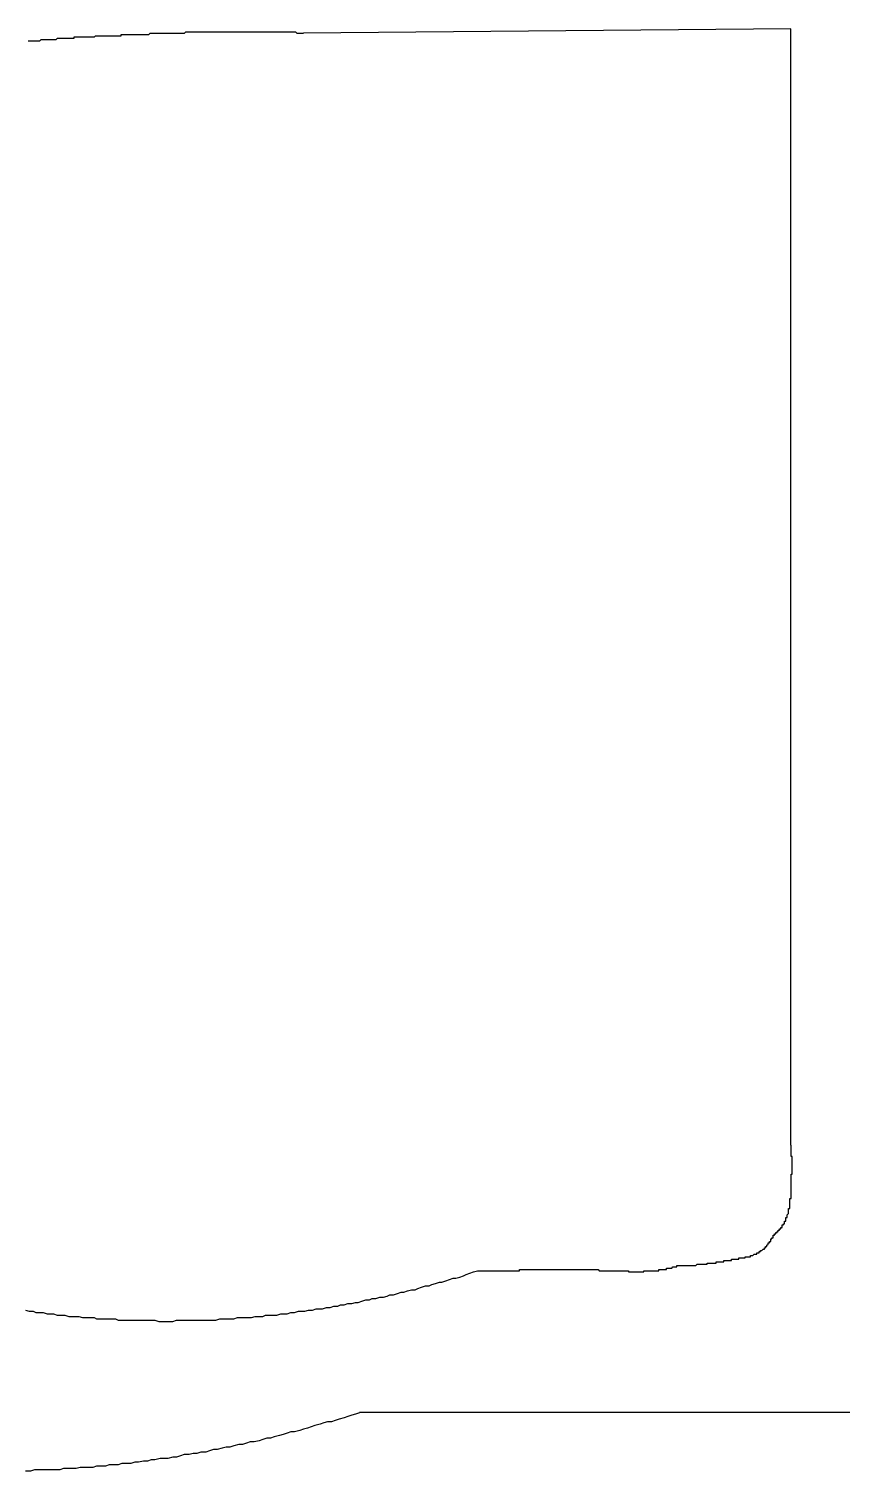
# Model space of a CAD drawing. Extents: x 45 to 224, y 37 to 151.
# Drawn here: x 136.905 to 137.545, y 139.765 to 140.902 of the extents above; entities that cross this region are included whole.
import ezdxf

# ---------------------------------------------------------------- set-up
doc = ezdxf.new("R2010")
doc.units = 0
doc.layers.get('0').update_dxf_attribs({"linetype": 'CONTINUOUS'})

msp = doc.modelspace()

# ---------------------------------------------------------------- linework, layer by layer
at = {"color": 7, "linetype": 'CONTINUOUS'}
for p, q in [((137.5049, 140.9017), (137.121, 140.8983)), ((137.5049, 140.0219), (137.5049, 140.9017)), ((138.0789, 139.8113), (137.1652, 139.8113))]:
    msp.add_line(p, q, dxfattribs=at)
at = {"color": 7}
for points in [[(137.121, 140.898, 0), (137.12, 140.898, 0), (137.119, 140.898, 0), (137.119, 140.898, 0), (137.118, 140.898, 0), (137.117, 140.898, 0), (137.116, 140.898, 0), (137.115, 140.899, 0), (137.114, 140.899, 0), (137.114, 140.899, 0), (137.113, 140.899, 0), (137.112, 140.899, 0), (137.111, 140.899, 0), (137.11, 140.899, 0), (137.11, 140.899, 0), (137.109, 140.899, 0), (137.108, 140.899, 0), (137.107, 140.899, 0), (137.106, 140.899, 0), (137.105, 140.899, 0), (137.105, 140.899, 0), (137.104, 140.899, 0), (137.103, 140.899, 0), (137.102, 140.899, 0), (137.101, 140.899, 0), (137.101, 140.899, 0), (137.1, 140.899, 0), (137.099, 140.899, 0), (137.098, 140.899, 0), (137.097, 140.899, 0), (137.096, 140.899, 0), (137.096, 140.899, 0), (137.095, 140.899, 0), (137.094, 140.899, 0), (137.093, 140.899, 0), (137.092, 140.899, 0), (137.091, 140.899, 0), (137.091, 140.899, 0), (137.09, 140.899, 0), (137.089, 140.899, 0), (137.088, 140.899, 0), (137.087, 140.899, 0), (137.087, 140.899, 0), (137.086, 140.899, 0), (137.085, 140.899, 0), (137.084, 140.899, 0), (137.083, 140.899, 0), (137.082, 140.899, 0), (137.082, 140.899, 0), (137.081, 140.899, 0), (137.08, 140.899, 0), (137.079, 140.899, 0), (137.078, 140.899, 0), (137.078, 140.899, 0), (137.077, 140.899, 0), (137.076, 140.899, 0), (137.075, 140.899, 0), (137.074, 140.899, 0), (137.073, 140.899, 0), (137.073, 140.899, 0), (137.072, 140.899, 0), (137.071, 140.899, 0), (137.07, 140.899, 0), (137.069, 140.899, 0), (137.068, 140.899, 0), (137.068, 140.899, 0), (137.067, 140.899, 0), (137.066, 140.899, 0), (137.065, 140.899, 0), (137.064, 140.899, 0), (137.064, 140.899, 0), (137.063, 140.899, 0), (137.062, 140.899, 0), (137.061, 140.899, 0), (137.06, 140.899, 0), (137.059, 140.899, 0), (137.059, 140.899, 0), (137.058, 140.899, 0), (137.057, 140.899, 0), (137.056, 140.899, 0), (137.055, 140.899, 0), (137.055, 140.899, 0), (137.054, 140.899, 0), (137.053, 140.899, 0), (137.052, 140.899, 0), (137.051, 140.899, 0), (137.05, 140.899, 0), (137.05, 140.899, 0), (137.049, 140.899, 0), (137.048, 140.899, 0), (137.047, 140.899, 0), (137.046, 140.899, 0), (137.045, 140.899, 0), (137.045, 140.899, 0), (137.044, 140.899, 0), (137.043, 140.899, 0), (137.042, 140.899, 0), (137.041, 140.899, 0), (137.041, 140.899, 0), (137.04, 140.899, 0), (137.039, 140.899, 0), (137.038, 140.899, 0), (137.037, 140.899, 0), (137.036, 140.899, 0), (137.036, 140.899, 0), (137.035, 140.899, 0), (137.034, 140.899, 0), (137.033, 140.899, 0), (137.032, 140.899, 0), (137.032, 140.899, 0), (137.031, 140.899, 0), (137.03, 140.899, 0), (137.029, 140.899, 0), (137.028, 140.899, 0), (137.027, 140.898, 0), (137.027, 140.898, 0), (137.026, 140.898, 0), (137.025, 140.898, 0), (137.024, 140.898, 0), (137.023, 140.898, 0), (137.022, 140.898, 0), (137.022, 140.898, 0), (137.021, 140.898, 0), (137.02, 140.898, 0), (137.019, 140.898, 0), (137.018, 140.898, 0), (137.018, 140.898, 0), (137.017, 140.898, 0), (137.016, 140.898, 0), (137.015, 140.898, 0), (137.014, 140.898, 0), (137.013, 140.898, 0), (137.013, 140.898, 0), (137.012, 140.898, 0), (137.011, 140.898, 0), (137.01, 140.898, 0), (137.009, 140.898, 0), (137.009, 140.898, 0), (137.008, 140.898, 0), (137.007, 140.898, 0), (137.006, 140.898, 0), (137.005, 140.898, 0), (137.004, 140.898, 0), (137.004, 140.898, 0), (137.003, 140.898, 0), (137.002, 140.898, 0), (137.001, 140.898, 0), (137, 140.898, 0), (137, 140.898, 0), (136.999, 140.897, 0), (136.998, 140.897, 0), (136.997, 140.897, 0), (136.996, 140.897, 0), (136.995, 140.897, 0), (136.995, 140.897, 0), (136.994, 140.897, 0), (136.993, 140.897, 0), (136.992, 140.897, 0), (136.991, 140.897, 0), (136.99, 140.897, 0), (136.99, 140.897, 0), (136.989, 140.897, 0), (136.988, 140.897, 0), (136.987, 140.897, 0), (136.986, 140.897, 0), (136.986, 140.897, 0), (136.985, 140.897, 0), (136.984, 140.897, 0), (136.983, 140.897, 0), (136.982, 140.897, 0), (136.981, 140.897, 0), (136.981, 140.897, 0), (136.98, 140.897, 0), (136.979, 140.897, 0), (136.978, 140.897, 0), (136.977, 140.897, 0), (136.977, 140.896, 0), (136.976, 140.896, 0), (136.975, 140.896, 0), (136.974, 140.896, 0), (136.973, 140.896, 0), (136.972, 140.896, 0), (136.972, 140.896, 0), (136.971, 140.896, 0), (136.97, 140.896, 0), (136.969, 140.896, 0), (136.968, 140.896, 0), (136.968, 140.896, 0), (136.967, 140.896, 0), (136.966, 140.896, 0), (136.965, 140.896, 0), (136.964, 140.896, 0), (136.963, 140.896, 0), (136.963, 140.896, 0), (136.962, 140.896, 0), (136.961, 140.896, 0), (136.96, 140.896, 0), (136.959, 140.896, 0), (136.959, 140.896, 0), (136.958, 140.896, 0), (136.957, 140.896, 0), (136.956, 140.895, 0), (136.955, 140.895, 0), (136.954, 140.895, 0), (136.954, 140.895, 0), (136.953, 140.895, 0), (136.952, 140.895, 0), (136.951, 140.895, 0), (136.95, 140.895, 0), (136.949, 140.895, 0), (136.949, 140.895, 0), (136.948, 140.895, 0), (136.947, 140.895, 0), (136.946, 140.895, 0), (136.945, 140.895, 0), (136.945, 140.895, 0), (136.944, 140.895, 0), (136.943, 140.895, 0), (136.942, 140.895, 0), (136.941, 140.895, 0), (136.94, 140.895, 0), (136.94, 140.894, 0), (136.939, 140.894, 0), (136.938, 140.894, 0), (136.937, 140.894, 0), (136.936, 140.894, 0), (136.936, 140.894, 0), (136.935, 140.894, 0), (136.934, 140.894, 0), (136.933, 140.894, 0), (136.932, 140.894, 0), (136.931, 140.894, 0), (136.931, 140.894, 0), (136.93, 140.894, 0), (136.929, 140.894, 0), (136.928, 140.894, 0), (136.927, 140.894, 0), (136.927, 140.894, 0), (136.926, 140.893, 0), (136.925, 140.893, 0), (136.924, 140.893, 0), (136.923, 140.893, 0), (136.922, 140.893, 0), (136.922, 140.893, 0), (136.921, 140.893, 0), (136.92, 140.893, 0), (136.919, 140.893, 0), (136.918, 140.893, 0), (136.918, 140.893, 0), (136.917, 140.893, 0), (136.916, 140.893, 0), (136.915, 140.893, 0), (136.914, 140.893, 0), (136.913, 140.892, 0), (136.913, 140.892, 0), (136.912, 140.892, 0), (136.911, 140.892, 0), (136.91, 140.892, 0), (136.909, 140.892, 0), (136.909, 140.892, 0), (136.908, 140.892, 0), (136.907, 140.892, 0), (136.906, 140.892, 0), (136.905, 140.892, 0), (136.904, 140.892, 0)], [(137.491, 139.951, 0), (137.491, 139.951, 0), (137.492, 139.951, 0), (137.492, 139.951, 0), (137.492, 139.951, 0), (137.492, 139.951, 0), (137.492, 139.951, 0), (137.492, 139.951, 0), (137.492, 139.952, 0), (137.492, 139.952, 0), (137.493, 139.952, 0), (137.493, 139.952, 0), (137.493, 139.952, 0), (137.493, 139.952, 0), (137.493, 139.952, 0), (137.493, 139.952, 0), (137.493, 139.953, 0), (137.494, 139.953, 0), (137.494, 139.953, 0), (137.494, 139.953, 0), (137.494, 139.953, 0), (137.494, 139.953, 0), (137.494, 139.953, 0), (137.494, 139.953, 0), (137.494, 139.954, 0), (137.495, 139.954, 0), (137.495, 139.954, 0), (137.495, 139.954, 0), (137.495, 139.954, 0), (137.495, 139.954, 0), (137.495, 139.954, 0), (137.495, 139.955, 0), (137.495, 139.955, 0), (137.495, 139.955, 0), (137.496, 139.955, 0), (137.496, 139.955, 0), (137.496, 139.955, 0), (137.496, 139.955, 0), (137.496, 139.956, 0), (137.496, 139.956, 0), (137.496, 139.956, 0), (137.496, 139.956, 0), (137.497, 139.956, 0), (137.497, 139.956, 0), (137.497, 139.956, 0), (137.497, 139.957, 0), (137.497, 139.957, 0), (137.497, 139.957, 0), (137.497, 139.957, 0), (137.497, 139.957, 0), (137.497, 139.957, 0), (137.498, 139.957, 0), (137.498, 139.958, 0), (137.498, 139.958, 0), (137.498, 139.958, 0), (137.498, 139.958, 0), (137.498, 139.958, 0), (137.498, 139.958, 0), (137.498, 139.958, 0), (137.498, 139.959, 0), (137.498, 139.959, 0), (137.499, 139.959, 0), (137.499, 139.959, 0), (137.499, 139.959, 0), (137.499, 139.959, 0), (137.499, 139.959, 0), (137.499, 139.96, 0), (137.499, 139.96, 0), (137.499, 139.96, 0), (137.499, 139.96, 0), (137.499, 139.96, 0), (137.5, 139.96, 0), (137.5, 139.961, 0), (137.5, 139.961, 0), (137.5, 139.961, 0), (137.5, 139.961, 0), (137.5, 139.961, 0), (137.5, 139.961, 0), (137.5, 139.962, 0), (137.5, 139.962, 0), (137.5, 139.962, 0), (137.5, 139.962, 0), (137.5, 139.962, 0), (137.501, 139.962, 0), (137.501, 139.963, 0), (137.501, 139.963, 0), (137.501, 139.963, 0), (137.501, 139.963, 0), (137.501, 139.963, 0), (137.501, 139.963, 0), (137.501, 139.964, 0), (137.501, 139.964, 0), (137.501, 139.964, 0), (137.501, 139.964, 0), (137.501, 139.964, 0), (137.501, 139.964, 0), (137.501, 139.965, 0), (137.502, 139.965, 0), (137.502, 139.965, 0), (137.502, 139.965, 0), (137.502, 139.965, 0), (137.502, 139.965, 0), (137.502, 139.966, 0), (137.502, 139.966, 0), (137.502, 139.966, 0), (137.502, 139.966, 0), (137.502, 139.966, 0), (137.502, 139.966, 0), (137.502, 139.967, 0), (137.502, 139.967, 0), (137.502, 139.967, 0), (137.502, 139.967, 0), (137.502, 139.967, 0), (137.502, 139.967, 0), (137.503, 139.968, 0), (137.503, 139.968, 0), (137.503, 139.968, 0), (137.503, 139.968, 0), (137.503, 139.968, 0), (137.503, 139.968, 0), (137.503, 139.969, 0), (137.503, 139.969, 0), (137.503, 139.969, 0), (137.503, 139.969, 0), (137.503, 139.969, 0), (137.503, 139.97, 0), (137.503, 139.97, 0), (137.503, 139.97, 0), (137.503, 139.97, 0), (137.503, 139.97, 0), (137.503, 139.97, 0), (137.503, 139.971, 0), (137.503, 139.971, 0), (137.503, 139.971, 0), (137.503, 139.971, 0), (137.503, 139.971, 0), (137.503, 139.971, 0), (137.503, 139.972, 0), (137.504, 139.972, 0), (137.504, 139.972, 0), (137.504, 139.972, 0), (137.504, 139.972, 0), (137.504, 139.973, 0), (137.504, 139.973, 0), (137.504, 139.973, 0), (137.504, 139.973, 0), (137.504, 139.973, 0), (137.504, 139.973, 0), (137.504, 139.974, 0), (137.504, 139.974, 0), (137.504, 139.974, 0), (137.504, 139.974, 0), (137.504, 139.974, 0), (137.504, 139.975, 0), (137.504, 139.975, 0), (137.504, 139.975, 0), (137.504, 139.975, 0), (137.504, 139.975, 0), (137.504, 139.975, 0), (137.504, 139.976, 0), (137.504, 139.976, 0), (137.504, 139.976, 0), (137.504, 139.976, 0), (137.504, 139.976, 0), (137.504, 139.977, 0), (137.504, 139.977, 0), (137.504, 139.977, 0), (137.504, 139.977, 0), (137.504, 139.977, 0), (137.504, 139.977, 0), (137.504, 139.978, 0), (137.504, 139.978, 0), (137.504, 139.978, 0), (137.504, 139.978, 0), (137.504, 139.978, 0), (137.504, 139.978, 0), (137.504, 139.979, 0), (137.504, 139.979, 0), (137.504, 139.979, 0), (137.504, 139.979, 0), (137.504, 139.979, 0), (137.504, 139.98, 0), (137.504, 139.98, 0), (137.504, 139.98, 0), (137.505, 139.98, 0), (137.505, 139.98, 0), (137.505, 139.98, 0), (137.505, 139.981, 0), (137.505, 139.981, 0), (137.505, 139.981, 0), (137.505, 139.981, 0), (137.505, 139.981, 0), (137.505, 139.982, 0), (137.505, 139.982, 0), (137.505, 139.982, 0), (137.505, 139.982, 0), (137.505, 139.982, 0), (137.505, 139.982, 0), (137.505, 139.983, 0), (137.505, 139.983, 0), (137.505, 139.983, 0), (137.505, 139.983, 0), (137.505, 139.983, 0), (137.505, 139.984, 0), (137.505, 139.984, 0), (137.505, 139.984, 0), (137.505, 139.984, 0), (137.505, 139.984, 0), (137.505, 139.984, 0), (137.505, 139.985, 0), (137.505, 139.985, 0), (137.505, 139.985, 0), (137.505, 139.985, 0), (137.505, 139.985, 0), (137.505, 139.986, 0), (137.505, 139.986, 0), (137.505, 139.986, 0), (137.505, 139.986, 0), (137.505, 139.986, 0), (137.505, 139.986, 0), (137.505, 139.987, 0), (137.505, 139.987, 0), (137.505, 139.987, 0), (137.505, 139.987, 0), (137.505, 139.987, 0), (137.505, 139.988, 0), (137.505, 139.988, 0), (137.505, 139.988, 0), (137.505, 139.988, 0), (137.505, 139.988, 0), (137.505, 139.988, 0), (137.505, 139.989, 0), (137.505, 139.989, 0), (137.505, 139.989, 0), (137.505, 139.989, 0), (137.505, 139.989, 0), (137.505, 139.99, 0), (137.505, 139.99, 0), (137.505, 139.99, 0), (137.505, 139.99, 0), (137.505, 139.99, 0), (137.505, 139.99, 0), (137.505, 139.991, 0), (137.505, 139.991, 0), (137.505, 139.991, 0), (137.505, 139.991, 0), (137.505, 139.991, 0), (137.505, 139.992, 0), (137.505, 139.992, 0), (137.505, 139.992, 0), (137.505, 139.992, 0), (137.505, 139.992, 0), (137.505, 139.992, 0), (137.505, 139.993, 0), (137.505, 139.993, 0), (137.505, 139.993, 0), (137.505, 139.993, 0), (137.505, 139.993, 0), (137.505, 139.994, 0), (137.505, 139.994, 0), (137.505, 139.994, 0), (137.505, 139.994, 0), (137.505, 139.994, 0), (137.505, 139.994, 0), (137.505, 139.995, 0), (137.505, 139.995, 0), (137.505, 139.995, 0), (137.505, 139.995, 0), (137.505, 139.995, 0), (137.505, 139.995, 0), (137.505, 139.996, 0), (137.505, 139.996, 0), (137.505, 139.996, 0), (137.505, 139.996, 0), (137.505, 139.996, 0), (137.505, 139.997, 0), (137.505, 139.997, 0), (137.505, 139.997, 0), (137.505, 139.997, 0), (137.505, 139.997, 0), (137.505, 139.997, 0), (137.505, 139.998, 0), (137.505, 139.998, 0), (137.505, 139.998, 0), (137.505, 139.998, 0), (137.505, 139.998, 0), (137.505, 139.999, 0), (137.505, 139.999, 0), (137.505, 139.999, 0), (137.505, 139.999, 0), (137.505, 139.999, 0), (137.506, 139.999, 0), (137.506, 140, 0), (137.506, 140, 0), (137.506, 140, 0), (137.506, 140, 0), (137.506, 140, 0), (137.506, 140.001, 0), (137.506, 140.001, 0), (137.506, 140.001, 0), (137.506, 140.001, 0), (137.506, 140.001, 0), (137.506, 140.001, 0), (137.506, 140.002, 0), (137.506, 140.002, 0), (137.506, 140.002, 0), (137.506, 140.002, 0), (137.506, 140.002, 0), (137.506, 140.003, 0), (137.506, 140.003, 0), (137.506, 140.003, 0), (137.506, 140.003, 0), (137.506, 140.003, 0), (137.506, 140.003, 0), (137.506, 140.004, 0), (137.506, 140.004, 0), (137.506, 140.004, 0), (137.506, 140.004, 0), (137.506, 140.004, 0), (137.506, 140.005, 0), (137.506, 140.005, 0), (137.506, 140.005, 0), (137.506, 140.005, 0), (137.506, 140.005, 0), (137.506, 140.005, 0), (137.506, 140.006, 0), (137.506, 140.006, 0), (137.506, 140.006, 0), (137.506, 140.006, 0), (137.506, 140.006, 0), (137.506, 140.007, 0), (137.506, 140.007, 0), (137.506, 140.007, 0), (137.506, 140.007, 0), (137.506, 140.007, 0), (137.506, 140.007, 0), (137.506, 140.008, 0), (137.506, 140.008, 0), (137.506, 140.008, 0), (137.506, 140.008, 0), (137.506, 140.008, 0), (137.506, 140.009, 0), (137.506, 140.009, 0), (137.506, 140.009, 0), (137.506, 140.009, 0), (137.506, 140.009, 0), (137.506, 140.009, 0), (137.506, 140.01, 0), (137.506, 140.01, 0), (137.506, 140.01, 0), (137.506, 140.01, 0), (137.506, 140.01, 0), (137.506, 140.011, 0), (137.506, 140.011, 0), (137.506, 140.011, 0), (137.506, 140.011, 0), (137.506, 140.011, 0), (137.506, 140.011, 0), (137.506, 140.012, 0), (137.506, 140.012, 0), (137.506, 140.012, 0), (137.506, 140.012, 0), (137.506, 140.012, 0), (137.506, 140.013, 0), (137.506, 140.013, 0), (137.506, 140.013, 0), (137.506, 140.013, 0), (137.505, 140.013, 0), (137.505, 140.013, 0), (137.505, 140.014, 0), (137.505, 140.014, 0), (137.505, 140.014, 0), (137.505, 140.014, 0), (137.505, 140.014, 0), (137.505, 140.015, 0), (137.505, 140.015, 0), (137.505, 140.015, 0), (137.505, 140.015, 0), (137.505, 140.015, 0), (137.505, 140.015, 0), (137.505, 140.016, 0), (137.505, 140.016, 0), (137.505, 140.016, 0), (137.505, 140.016, 0), (137.505, 140.016, 0), (137.505, 140.017, 0), (137.505, 140.017, 0), (137.505, 140.017, 0), (137.505, 140.017, 0), (137.505, 140.017, 0), (137.505, 140.017, 0), (137.505, 140.018, 0), (137.505, 140.018, 0), (137.505, 140.018, 0), (137.505, 140.018, 0), (137.505, 140.018, 0), (137.505, 140.018, 0), (137.505, 140.019, 0), (137.505, 140.019, 0), (137.505, 140.019, 0), (137.505, 140.019, 0), (137.505, 140.019, 0), (137.505, 140.02, 0), (137.505, 140.02, 0), (137.505, 140.02, 0), (137.505, 140.02, 0), (137.505, 140.02, 0), (137.505, 140.02, 0), (137.505, 140.021, 0), (137.505, 140.021, 0), (137.505, 140.021, 0), (137.505, 140.021, 0), (137.505, 140.021, 0), (137.505, 140.022, 0), (137.505, 140.022, 0), (137.505, 140.022, 0)], [(137.417, 139.927, 0), (137.417, 139.927, 0), (137.417, 139.927, 0), (137.417, 139.927, 0), (137.417, 139.927, 0), (137.418, 139.927, 0), (137.418, 139.927, 0), (137.418, 139.927, 0), (137.418, 139.927, 0), (137.418, 139.927, 0), (137.419, 139.927, 0), (137.419, 139.927, 0), (137.419, 139.927, 0), (137.419, 139.927, 0), (137.419, 139.927, 0), (137.42, 139.927, 0), (137.42, 139.927, 0), (137.42, 139.927, 0), (137.42, 139.927, 0), (137.42, 139.927, 0), (137.42, 139.927, 0), (137.421, 139.927, 0), (137.421, 139.927, 0), (137.421, 139.927, 0), (137.421, 139.927, 0), (137.421, 139.927, 0), (137.422, 139.927, 0), (137.422, 139.927, 0), (137.422, 139.927, 0), (137.422, 139.927, 0), (137.422, 139.927, 0), (137.423, 139.927, 0), (137.423, 139.927, 0), (137.423, 139.927, 0), (137.423, 139.927, 0), (137.423, 139.927, 0), (137.424, 139.927, 0), (137.424, 139.927, 0), (137.424, 139.927, 0), (137.424, 139.927, 0), (137.424, 139.927, 0), (137.425, 139.927, 0), (137.425, 139.927, 0), (137.425, 139.927, 0), (137.425, 139.927, 0), (137.425, 139.927, 0), (137.426, 139.927, 0), (137.426, 139.927, 0), (137.426, 139.927, 0), (137.426, 139.927, 0), (137.426, 139.927, 0), (137.427, 139.927, 0), (137.427, 139.927, 0), (137.427, 139.927, 0), (137.427, 139.927, 0), (137.427, 139.927, 0), (137.428, 139.927, 0), (137.428, 139.927, 0), (137.428, 139.927, 0), (137.428, 139.927, 0), (137.428, 139.927, 0), (137.429, 139.927, 0), (137.429, 139.927, 0), (137.429, 139.927, 0), (137.429, 139.927, 0), (137.429, 139.927, 0), (137.43, 139.927, 0), (137.43, 139.927, 0), (137.43, 139.927, 0), (137.43, 139.927, 0), (137.43, 139.927, 0), (137.431, 139.928, 0), (137.431, 139.928, 0), (137.431, 139.928, 0), (137.431, 139.928, 0), (137.431, 139.928, 0), (137.432, 139.928, 0), (137.432, 139.928, 0), (137.432, 139.928, 0), (137.432, 139.928, 0), (137.432, 139.928, 0), (137.433, 139.928, 0), (137.433, 139.928, 0), (137.433, 139.928, 0), (137.433, 139.928, 0), (137.433, 139.928, 0), (137.433, 139.928, 0), (137.434, 139.928, 0), (137.434, 139.928, 0), (137.434, 139.928, 0), (137.434, 139.928, 0), (137.434, 139.928, 0), (137.435, 139.928, 0), (137.435, 139.928, 0), (137.435, 139.928, 0), (137.435, 139.928, 0), (137.435, 139.928, 0), (137.436, 139.928, 0), (137.436, 139.928, 0), (137.436, 139.928, 0), (137.436, 139.928, 0), (137.436, 139.928, 0), (137.437, 139.928, 0), (137.437, 139.928, 0), (137.437, 139.928, 0), (137.437, 139.928, 0), (137.437, 139.928, 0), (137.438, 139.928, 0), (137.438, 139.928, 0), (137.438, 139.928, 0), (137.438, 139.928, 0), (137.438, 139.928, 0), (137.439, 139.928, 0), (137.439, 139.928, 0), (137.439, 139.929, 0), (137.439, 139.929, 0), (137.439, 139.929, 0), (137.44, 139.929, 0), (137.44, 139.929, 0), (137.44, 139.929, 0), (137.44, 139.929, 0), (137.44, 139.929, 0), (137.441, 139.929, 0), (137.441, 139.929, 0), (137.441, 139.929, 0), (137.441, 139.929, 0), (137.441, 139.929, 0), (137.442, 139.929, 0), (137.442, 139.929, 0), (137.442, 139.929, 0), (137.442, 139.929, 0), (137.442, 139.929, 0), (137.443, 139.929, 0), (137.443, 139.929, 0), (137.443, 139.929, 0), (137.443, 139.929, 0), (137.443, 139.929, 0), (137.443, 139.929, 0), (137.444, 139.929, 0), (137.444, 139.929, 0), (137.444, 139.929, 0), (137.444, 139.929, 0), (137.444, 139.929, 0), (137.445, 139.929, 0), (137.445, 139.929, 0), (137.445, 139.929, 0), (137.445, 139.929, 0), (137.445, 139.929, 0), (137.446, 139.929, 0), (137.446, 139.93, 0), (137.446, 139.93, 0), (137.446, 139.93, 0), (137.446, 139.93, 0), (137.447, 139.93, 0), (137.447, 139.93, 0), (137.447, 139.93, 0), (137.447, 139.93, 0), (137.447, 139.93, 0), (137.448, 139.93, 0), (137.448, 139.93, 0), (137.448, 139.93, 0), (137.448, 139.93, 0), (137.448, 139.93, 0), (137.449, 139.93, 0), (137.449, 139.93, 0), (137.449, 139.93, 0), (137.449, 139.93, 0), (137.449, 139.93, 0), (137.45, 139.93, 0), (137.45, 139.93, 0), (137.45, 139.93, 0), (137.45, 139.93, 0), (137.45, 139.93, 0), (137.451, 139.93, 0), (137.451, 139.93, 0), (137.451, 139.93, 0), (137.451, 139.93, 0), (137.451, 139.93, 0), (137.451, 139.93, 0), (137.452, 139.93, 0), (137.452, 139.93, 0), (137.452, 139.931, 0), (137.452, 139.931, 0), (137.452, 139.931, 0), (137.453, 139.931, 0), (137.453, 139.931, 0), (137.453, 139.931, 0), (137.453, 139.931, 0), (137.453, 139.931, 0), (137.454, 139.931, 0), (137.454, 139.931, 0), (137.454, 139.931, 0), (137.454, 139.931, 0), (137.454, 139.931, 0), (137.455, 139.931, 0), (137.455, 139.931, 0), (137.455, 139.931, 0), (137.455, 139.931, 0), (137.455, 139.931, 0), (137.456, 139.931, 0), (137.456, 139.931, 0), (137.456, 139.931, 0), (137.456, 139.931, 0), (137.456, 139.931, 0), (137.457, 139.931, 0), (137.457, 139.931, 0), (137.457, 139.931, 0), (137.457, 139.931, 0), (137.457, 139.931, 0), (137.458, 139.931, 0), (137.458, 139.931, 0), (137.458, 139.931, 0), (137.458, 139.931, 0), (137.458, 139.932, 0), (137.459, 139.932, 0), (137.459, 139.932, 0), (137.459, 139.932, 0), (137.459, 139.932, 0), (137.459, 139.932, 0), (137.459, 139.932, 0), (137.46, 139.932, 0), (137.46, 139.932, 0), (137.46, 139.932, 0), (137.46, 139.932, 0), (137.46, 139.932, 0), (137.461, 139.932, 0), (137.461, 139.932, 0), (137.461, 139.932, 0), (137.461, 139.932, 0), (137.461, 139.932, 0), (137.462, 139.932, 0), (137.462, 139.932, 0), (137.462, 139.932, 0), (137.462, 139.932, 0), (137.462, 139.932, 0), (137.463, 139.932, 0), (137.463, 139.932, 0), (137.463, 139.932, 0), (137.463, 139.932, 0), (137.463, 139.932, 0), (137.464, 139.932, 0), (137.464, 139.932, 0), (137.464, 139.932, 0), (137.464, 139.932, 0), (137.464, 139.933, 0), (137.465, 139.933, 0), (137.465, 139.933, 0), (137.465, 139.933, 0), (137.465, 139.933, 0), (137.465, 139.933, 0), (137.466, 139.933, 0), (137.466, 139.933, 0), (137.466, 139.933, 0), (137.466, 139.933, 0), (137.466, 139.933, 0), (137.467, 139.933, 0), (137.467, 139.933, 0), (137.467, 139.933, 0), (137.467, 139.933, 0), (137.467, 139.933, 0), (137.467, 139.933, 0), (137.468, 139.933, 0), (137.468, 139.933, 0), (137.468, 139.933, 0), (137.468, 139.933, 0), (137.468, 139.933, 0), (137.469, 139.933, 0), (137.469, 139.933, 0), (137.469, 139.933, 0), (137.469, 139.934, 0), (137.469, 139.934, 0), (137.47, 139.934, 0), (137.47, 139.934, 0), (137.47, 139.934, 0), (137.47, 139.934, 0), (137.47, 139.934, 0), (137.471, 139.934, 0), (137.471, 139.934, 0), (137.471, 139.934, 0), (137.471, 139.934, 0), (137.471, 139.934, 0), (137.472, 139.934, 0), (137.472, 139.934, 0), (137.472, 139.934, 0), (137.472, 139.934, 0), (137.472, 139.934, 0), (137.472, 139.934, 0), (137.473, 139.934, 0), (137.473, 139.935, 0), (137.473, 139.935, 0), (137.473, 139.935, 0), (137.473, 139.935, 0), (137.474, 139.935, 0), (137.474, 139.935, 0), (137.474, 139.935, 0), (137.474, 139.935, 0), (137.474, 139.935, 0), (137.475, 139.935, 0), (137.475, 139.935, 0), (137.475, 139.935, 0), (137.475, 139.935, 0), (137.475, 139.935, 0), (137.475, 139.935, 0), (137.476, 139.936, 0), (137.476, 139.936, 0), (137.476, 139.936, 0), (137.476, 139.936, 0), (137.476, 139.936, 0), (137.477, 139.936, 0), (137.477, 139.936, 0), (137.477, 139.936, 0), (137.477, 139.936, 0), (137.477, 139.936, 0), (137.477, 139.936, 0), (137.478, 139.936, 0), (137.478, 139.937, 0), (137.478, 139.937, 0), (137.478, 139.937, 0), (137.478, 139.937, 0), (137.479, 139.937, 0), (137.479, 139.937, 0), (137.479, 139.937, 0), (137.479, 139.937, 0), (137.479, 139.937, 0), (137.479, 139.937, 0), (137.48, 139.937, 0), (137.48, 139.938, 0), (137.48, 139.938, 0), (137.48, 139.938, 0), (137.48, 139.938, 0), (137.48, 139.938, 0), (137.481, 139.938, 0), (137.481, 139.938, 0), (137.481, 139.938, 0), (137.481, 139.938, 0), (137.481, 139.939, 0), (137.481, 139.939, 0), (137.482, 139.939, 0), (137.482, 139.939, 0), (137.482, 139.939, 0), (137.482, 139.939, 0), (137.482, 139.939, 0), (137.482, 139.939, 0), (137.482, 139.939, 0), (137.483, 139.94, 0), (137.483, 139.94, 0), (137.483, 139.94, 0), (137.483, 139.94, 0), (137.483, 139.94, 0), (137.483, 139.94, 0), (137.484, 139.94, 0), (137.484, 139.941, 0), (137.484, 139.941, 0), (137.484, 139.941, 0), (137.484, 139.941, 0), (137.484, 139.941, 0), (137.484, 139.941, 0), (137.485, 139.941, 0), (137.485, 139.941, 0), (137.485, 139.942, 0), (137.485, 139.942, 0), (137.485, 139.942, 0), (137.485, 139.942, 0), (137.485, 139.942, 0), (137.486, 139.942, 0), (137.486, 139.942, 0), (137.486, 139.943, 0), (137.486, 139.943, 0), (137.486, 139.943, 0), (137.486, 139.943, 0), (137.486, 139.943, 0), (137.486, 139.943, 0), (137.487, 139.944, 0), (137.487, 139.944, 0), (137.487, 139.944, 0), (137.487, 139.944, 0), (137.487, 139.944, 0), (137.487, 139.944, 0), (137.487, 139.944, 0), (137.487, 139.945, 0), (137.488, 139.945, 0), (137.488, 139.945, 0), (137.488, 139.945, 0), (137.488, 139.945, 0), (137.488, 139.945, 0), (137.488, 139.946, 0), (137.488, 139.946, 0), (137.488, 139.946, 0), (137.488, 139.946, 0), (137.489, 139.946, 0), (137.489, 139.946, 0), (137.489, 139.947, 0), (137.489, 139.947, 0), (137.489, 139.947, 0), (137.489, 139.947, 0), (137.489, 139.947, 0), (137.489, 139.947, 0), (137.489, 139.948, 0), (137.49, 139.948, 0), (137.49, 139.948, 0), (137.49, 139.948, 0), (137.49, 139.948, 0), (137.49, 139.948, 0), (137.49, 139.949, 0), (137.49, 139.949, 0), (137.49, 139.949, 0), (137.49, 139.949, 0), (137.49, 139.949, 0), (137.491, 139.949, 0), (137.491, 139.95, 0), (137.491, 139.95, 0), (137.491, 139.95, 0), (137.491, 139.95, 0), (137.491, 139.95, 0), (137.491, 139.95, 0), (137.491, 139.951, 0)], [(137.26, 139.923, 0), (137.261, 139.923, 0), (137.261, 139.923, 0), (137.261, 139.923, 0), (137.262, 139.923, 0), (137.262, 139.923, 0), (137.263, 139.923, 0), (137.263, 139.923, 0), (137.263, 139.923, 0), (137.264, 139.923, 0), (137.264, 139.923, 0), (137.264, 139.923, 0), (137.265, 139.923, 0), (137.265, 139.923, 0), (137.266, 139.923, 0), (137.266, 139.923, 0), (137.266, 139.923, 0), (137.267, 139.923, 0), (137.267, 139.923, 0), (137.267, 139.923, 0), (137.268, 139.923, 0), (137.268, 139.923, 0), (137.269, 139.923, 0), (137.269, 139.923, 0), (137.269, 139.923, 0), (137.27, 139.923, 0), (137.27, 139.923, 0), (137.27, 139.923, 0), (137.271, 139.923, 0), (137.271, 139.923, 0), (137.272, 139.923, 0), (137.272, 139.923, 0), (137.272, 139.923, 0), (137.273, 139.923, 0), (137.273, 139.923, 0), (137.274, 139.923, 0), (137.274, 139.923, 0), (137.274, 139.923, 0), (137.275, 139.923, 0), (137.275, 139.923, 0), (137.275, 139.923, 0), (137.276, 139.923, 0), (137.276, 139.923, 0), (137.277, 139.923, 0), (137.277, 139.923, 0), (137.277, 139.923, 0), (137.278, 139.923, 0), (137.278, 139.923, 0), (137.278, 139.923, 0), (137.279, 139.923, 0), (137.279, 139.923, 0), (137.28, 139.923, 0), (137.28, 139.923, 0), (137.28, 139.923, 0), (137.281, 139.923, 0), (137.281, 139.923, 0), (137.281, 139.923, 0), (137.282, 139.923, 0), (137.282, 139.923, 0), (137.283, 139.923, 0), (137.283, 139.923, 0), (137.283, 139.923, 0), (137.284, 139.923, 0), (137.284, 139.923, 0), (137.284, 139.923, 0), (137.285, 139.923, 0), (137.285, 139.923, 0), (137.286, 139.923, 0), (137.286, 139.923, 0), (137.286, 139.923, 0), (137.287, 139.923, 0), (137.287, 139.923, 0), (137.287, 139.923, 0), (137.288, 139.923, 0), (137.288, 139.923, 0), (137.289, 139.923, 0), (137.289, 139.923, 0), (137.289, 139.923, 0), (137.29, 139.923, 0), (137.29, 139.923, 0), (137.29, 139.923, 0), (137.291, 139.923, 0), (137.291, 139.924, 0), (137.292, 139.924, 0), (137.292, 139.924, 0), (137.292, 139.924, 0), (137.293, 139.924, 0), (137.293, 139.924, 0), (137.294, 139.924, 0), (137.294, 139.924, 0), (137.294, 139.924, 0), (137.295, 139.924, 0), (137.295, 139.924, 0), (137.295, 139.924, 0), (137.296, 139.924, 0), (137.296, 139.924, 0), (137.297, 139.924, 0), (137.297, 139.924, 0), (137.297, 139.924, 0), (137.298, 139.924, 0), (137.298, 139.924, 0), (137.298, 139.924, 0), (137.299, 139.924, 0), (137.299, 139.924, 0), (137.3, 139.924, 0), (137.3, 139.924, 0), (137.3, 139.924, 0), (137.301, 139.924, 0), (137.301, 139.924, 0), (137.301, 139.924, 0), (137.302, 139.924, 0), (137.302, 139.924, 0), (137.303, 139.924, 0), (137.303, 139.924, 0), (137.303, 139.924, 0), (137.304, 139.924, 0), (137.304, 139.924, 0), (137.304, 139.924, 0), (137.305, 139.924, 0), (137.305, 139.924, 0), (137.306, 139.924, 0), (137.306, 139.924, 0), (137.306, 139.924, 0), (137.307, 139.924, 0), (137.307, 139.924, 0), (137.307, 139.924, 0), (137.308, 139.924, 0), (137.308, 139.924, 0), (137.309, 139.924, 0), (137.309, 139.924, 0), (137.309, 139.924, 0), (137.31, 139.924, 0), (137.31, 139.924, 0), (137.31, 139.924, 0), (137.311, 139.924, 0), (137.311, 139.924, 0), (137.312, 139.924, 0), (137.312, 139.924, 0), (137.312, 139.924, 0), (137.313, 139.924, 0), (137.313, 139.924, 0), (137.314, 139.924, 0), (137.314, 139.924, 0), (137.314, 139.924, 0), (137.315, 139.924, 0), (137.315, 139.924, 0), (137.315, 139.924, 0), (137.316, 139.924, 0), (137.316, 139.924, 0), (137.317, 139.924, 0), (137.317, 139.924, 0), (137.317, 139.924, 0), (137.318, 139.924, 0), (137.318, 139.924, 0), (137.318, 139.924, 0), (137.319, 139.924, 0), (137.319, 139.924, 0), (137.32, 139.924, 0), (137.32, 139.924, 0), (137.32, 139.924, 0), (137.321, 139.924, 0), (137.321, 139.924, 0), (137.321, 139.924, 0), (137.322, 139.924, 0), (137.322, 139.924, 0), (137.323, 139.924, 0), (137.323, 139.924, 0), (137.323, 139.924, 0), (137.324, 139.924, 0), (137.324, 139.924, 0), (137.324, 139.924, 0), (137.325, 139.924, 0), (137.325, 139.924, 0), (137.326, 139.924, 0), (137.326, 139.924, 0), (137.326, 139.924, 0), (137.327, 139.924, 0), (137.327, 139.924, 0), (137.327, 139.924, 0), (137.328, 139.924, 0), (137.328, 139.924, 0), (137.329, 139.924, 0), (137.329, 139.924, 0), (137.329, 139.924, 0), (137.33, 139.924, 0), (137.33, 139.924, 0), (137.331, 139.924, 0), (137.331, 139.924, 0), (137.331, 139.924, 0), (137.332, 139.924, 0), (137.332, 139.924, 0), (137.332, 139.924, 0), (137.333, 139.924, 0), (137.333, 139.924, 0), (137.334, 139.924, 0), (137.334, 139.924, 0), (137.334, 139.924, 0), (137.335, 139.924, 0), (137.335, 139.924, 0), (137.335, 139.924, 0), (137.336, 139.924, 0), (137.336, 139.924, 0), (137.337, 139.924, 0), (137.337, 139.924, 0), (137.337, 139.924, 0), (137.338, 139.924, 0), (137.338, 139.924, 0), (137.338, 139.924, 0), (137.339, 139.924, 0), (137.339, 139.924, 0), (137.34, 139.924, 0), (137.34, 139.924, 0), (137.34, 139.924, 0), (137.341, 139.924, 0), (137.341, 139.924, 0), (137.341, 139.924, 0), (137.342, 139.924, 0), (137.342, 139.924, 0), (137.343, 139.924, 0), (137.343, 139.924, 0), (137.343, 139.924, 0), (137.344, 139.924, 0), (137.344, 139.924, 0), (137.344, 139.924, 0), (137.345, 139.924, 0), (137.345, 139.924, 0), (137.346, 139.924, 0), (137.346, 139.924, 0), (137.346, 139.924, 0), (137.347, 139.924, 0), (137.347, 139.924, 0), (137.347, 139.924, 0), (137.348, 139.924, 0), (137.348, 139.924, 0), (137.349, 139.924, 0), (137.349, 139.924, 0), (137.349, 139.924, 0), (137.35, 139.924, 0), (137.35, 139.924, 0), (137.351, 139.924, 0), (137.351, 139.924, 0), (137.351, 139.924, 0), (137.352, 139.924, 0), (137.352, 139.924, 0), (137.352, 139.924, 0), (137.353, 139.924, 0), (137.353, 139.924, 0), (137.354, 139.923, 0), (137.354, 139.923, 0), (137.354, 139.923, 0), (137.355, 139.923, 0), (137.355, 139.923, 0), (137.355, 139.923, 0), (137.356, 139.923, 0), (137.356, 139.923, 0), (137.357, 139.923, 0), (137.357, 139.923, 0), (137.357, 139.923, 0), (137.358, 139.923, 0), (137.358, 139.923, 0), (137.358, 139.923, 0), (137.359, 139.923, 0), (137.359, 139.923, 0), (137.36, 139.923, 0), (137.36, 139.923, 0), (137.36, 139.923, 0), (137.361, 139.923, 0), (137.361, 139.923, 0), (137.361, 139.923, 0), (137.362, 139.923, 0), (137.362, 139.923, 0), (137.363, 139.923, 0), (137.363, 139.923, 0), (137.363, 139.923, 0), (137.364, 139.923, 0), (137.364, 139.923, 0), (137.364, 139.923, 0), (137.365, 139.923, 0), (137.365, 139.923, 0), (137.366, 139.923, 0), (137.366, 139.923, 0), (137.366, 139.923, 0), (137.367, 139.923, 0), (137.367, 139.923, 0), (137.367, 139.923, 0), (137.368, 139.923, 0), (137.368, 139.923, 0), (137.369, 139.923, 0), (137.369, 139.923, 0), (137.369, 139.923, 0), (137.37, 139.923, 0), (137.37, 139.923, 0), (137.37, 139.923, 0), (137.371, 139.923, 0), (137.371, 139.923, 0), (137.372, 139.923, 0), (137.372, 139.923, 0), (137.372, 139.923, 0), (137.373, 139.923, 0), (137.373, 139.923, 0), (137.374, 139.923, 0), (137.374, 139.923, 0), (137.374, 139.923, 0), (137.375, 139.923, 0), (137.375, 139.923, 0), (137.375, 139.923, 0), (137.376, 139.923, 0), (137.376, 139.923, 0), (137.377, 139.923, 0), (137.377, 139.922, 0), (137.377, 139.922, 0), (137.378, 139.922, 0), (137.378, 139.922, 0), (137.378, 139.922, 0), (137.379, 139.922, 0), (137.379, 139.922, 0), (137.38, 139.922, 0), (137.38, 139.922, 0), (137.38, 139.922, 0), (137.381, 139.922, 0), (137.381, 139.922, 0), (137.381, 139.922, 0), (137.382, 139.922, 0), (137.382, 139.922, 0), (137.383, 139.922, 0), (137.383, 139.922, 0), (137.383, 139.922, 0), (137.384, 139.922, 0), (137.384, 139.922, 0), (137.384, 139.922, 0), (137.385, 139.922, 0), (137.385, 139.922, 0), (137.386, 139.922, 0), (137.386, 139.922, 0), (137.386, 139.922, 0), (137.387, 139.922, 0), (137.387, 139.922, 0), (137.387, 139.922, 0), (137.388, 139.922, 0), (137.388, 139.922, 0), (137.389, 139.922, 0), (137.389, 139.923, 0), (137.389, 139.923, 0), (137.39, 139.923, 0), (137.39, 139.923, 0), (137.391, 139.923, 0), (137.391, 139.923, 0), (137.391, 139.923, 0), (137.392, 139.923, 0), (137.392, 139.923, 0), (137.392, 139.923, 0), (137.393, 139.923, 0), (137.393, 139.923, 0), (137.394, 139.923, 0), (137.394, 139.923, 0), (137.394, 139.923, 0), (137.395, 139.923, 0), (137.395, 139.923, 0), (137.395, 139.923, 0), (137.396, 139.923, 0), (137.396, 139.923, 0), (137.397, 139.923, 0), (137.397, 139.923, 0), (137.397, 139.923, 0), (137.398, 139.923, 0), (137.398, 139.923, 0), (137.398, 139.923, 0), (137.399, 139.923, 0), (137.399, 139.923, 0), (137.4, 139.923, 0), (137.4, 139.923, 0), (137.4, 139.923, 0), (137.401, 139.923, 0), (137.401, 139.923, 0), (137.401, 139.924, 0), (137.402, 139.924, 0), (137.402, 139.924, 0), (137.403, 139.924, 0), (137.403, 139.924, 0), (137.403, 139.924, 0), (137.404, 139.924, 0), (137.404, 139.924, 0), (137.404, 139.924, 0), (137.405, 139.924, 0), (137.405, 139.924, 0), (137.406, 139.924, 0), (137.406, 139.924, 0), (137.406, 139.924, 0), (137.407, 139.924, 0), (137.407, 139.924, 0), (137.407, 139.925, 0), (137.408, 139.925, 0), (137.408, 139.925, 0), (137.408, 139.925, 0), (137.409, 139.925, 0), (137.409, 139.925, 0), (137.41, 139.925, 0), (137.41, 139.925, 0), (137.41, 139.925, 0), (137.411, 139.925, 0), (137.411, 139.925, 0), (137.411, 139.925, 0), (137.412, 139.926, 0), (137.412, 139.926, 0), (137.413, 139.926, 0), (137.413, 139.926, 0), (137.413, 139.926, 0), (137.414, 139.926, 0), (137.414, 139.926, 0), (137.414, 139.926, 0), (137.415, 139.926, 0), (137.415, 139.926, 0), (137.415, 139.927, 0), (137.416, 139.927, 0), (137.416, 139.927, 0), (137.417, 139.927, 0)], [(136.902, 139.892, 0), (136.905, 139.891, 0), (136.908, 139.891, 0), (136.91, 139.89, 0), (136.913, 139.89, 0), (136.916, 139.89, 0), (136.919, 139.889, 0), (136.922, 139.889, 0), (136.924, 139.889, 0), (136.927, 139.888, 0), (136.93, 139.888, 0), (136.933, 139.888, 0), (136.936, 139.887, 0), (136.939, 139.887, 0), (136.941, 139.887, 0), (136.944, 139.887, 0), (136.947, 139.886, 0), (136.95, 139.886, 0), (136.953, 139.886, 0), (136.956, 139.886, 0), (136.958, 139.885, 0), (136.961, 139.885, 0), (136.964, 139.885, 0), (136.967, 139.885, 0), (136.97, 139.885, 0), (136.973, 139.885, 0), (136.975, 139.884, 0), (136.978, 139.884, 0), (136.981, 139.884, 0), (136.984, 139.884, 0), (136.987, 139.884, 0), (136.99, 139.884, 0), (136.992, 139.884, 0), (136.995, 139.884, 0), (136.998, 139.884, 0), (137.001, 139.884, 0), (137.004, 139.884, 0), (137.007, 139.883, 0), (137.009, 139.883, 0), (137.012, 139.883, 0), (137.015, 139.883, 0), (137.018, 139.883, 0), (137.021, 139.884, 0), (137.024, 139.884, 0), (137.026, 139.884, 0), (137.029, 139.884, 0), (137.032, 139.884, 0), (137.035, 139.884, 0), (137.038, 139.884, 0), (137.041, 139.884, 0), (137.043, 139.884, 0), (137.046, 139.884, 0), (137.049, 139.884, 0), (137.052, 139.884, 0), (137.055, 139.885, 0), (137.058, 139.885, 0), (137.06, 139.885, 0), (137.063, 139.885, 0), (137.066, 139.885, 0), (137.069, 139.886, 0), (137.072, 139.886, 0), (137.075, 139.886, 0), (137.077, 139.886, 0), (137.08, 139.886, 0), (137.083, 139.887, 0), (137.086, 139.887, 0), (137.089, 139.887, 0), (137.091, 139.888, 0), (137.094, 139.888, 0), (137.097, 139.888, 0), (137.1, 139.888, 0), (137.103, 139.889, 0), (137.106, 139.889, 0), (137.108, 139.889, 0), (137.111, 139.89, 0), (137.114, 139.89, 0), (137.117, 139.891, 0), (137.12, 139.891, 0), (137.122, 139.891, 0), (137.125, 139.892, 0), (137.128, 139.892, 0), (137.131, 139.893, 0), (137.134, 139.893, 0), (137.136, 139.893, 0), (137.139, 139.894, 0), (137.142, 139.894, 0), (137.145, 139.895, 0), (137.148, 139.895, 0), (137.15, 139.896, 0), (137.153, 139.896, 0), (137.156, 139.897, 0), (137.159, 139.897, 0), (137.162, 139.898, 0), (137.164, 139.898, 0), (137.167, 139.899, 0), (137.17, 139.9, 0), (137.173, 139.9, 0), (137.175, 139.901, 0), (137.178, 139.901, 0), (137.181, 139.902, 0), (137.184, 139.902, 0), (137.187, 139.903, 0), (137.189, 139.904, 0), (137.192, 139.904, 0), (137.195, 139.905, 0), (137.198, 139.906, 0), (137.2, 139.906, 0), (137.203, 139.907, 0), (137.206, 139.908, 0), (137.209, 139.908, 0), (137.211, 139.909, 0), (137.214, 139.91, 0), (137.217, 139.911, 0), (137.22, 139.911, 0), (137.222, 139.912, 0), (137.225, 139.913, 0), (137.228, 139.914, 0), (137.23, 139.914, 0), (137.233, 139.915, 0), (137.236, 139.916, 0), (137.239, 139.917, 0), (137.241, 139.917, 0), (137.244, 139.918, 0), (137.247, 139.919, 0), (137.249, 139.92, 0), (137.252, 139.921, 0), (137.255, 139.922, 0), (137.258, 139.923, 0), (137.26, 139.923, 0)], [(137.165, 139.811, 0), (137.162, 139.81, 0), (137.159, 139.809, 0), (137.156, 139.808, 0), (137.153, 139.807, 0), (137.149, 139.806, 0), (137.146, 139.805, 0), (137.143, 139.804, 0), (137.14, 139.804, 0), (137.137, 139.803, 0), (137.134, 139.802, 0), (137.13, 139.801, 0), (137.127, 139.8, 0), (137.124, 139.799, 0), (137.121, 139.798, 0), (137.118, 139.797, 0), (137.114, 139.796, 0), (137.111, 139.796, 0), (137.108, 139.795, 0), (137.105, 139.794, 0), (137.102, 139.793, 0), (137.098, 139.792, 0), (137.095, 139.791, 0), (137.092, 139.791, 0), (137.089, 139.79, 0), (137.086, 139.789, 0), (137.082, 139.788, 0), (137.079, 139.788, 0), (137.076, 139.787, 0), (137.073, 139.786, 0), (137.07, 139.786, 0), (137.066, 139.785, 0), (137.063, 139.784, 0), (137.06, 139.784, 0), (137.057, 139.783, 0), (137.053, 139.782, 0), (137.05, 139.782, 0), (137.047, 139.781, 0), (137.044, 139.78, 0), (137.04, 139.78, 0), (137.037, 139.779, 0), (137.034, 139.779, 0), (137.031, 139.778, 0), (137.027, 139.778, 0), (137.024, 139.777, 0), (137.021, 139.776, 0), (137.018, 139.776, 0), (137.014, 139.775, 0), (137.011, 139.775, 0), (137.008, 139.775, 0), (137.004, 139.774, 0), (137.001, 139.774, 0), (136.998, 139.773, 0), (136.995, 139.773, 0), (136.991, 139.772, 0), (136.988, 139.772, 0), (136.985, 139.771, 0), (136.981, 139.771, 0), (136.978, 139.771, 0), (136.975, 139.77, 0), (136.972, 139.77, 0), (136.968, 139.77, 0), (136.965, 139.769, 0), (136.962, 139.769, 0), (136.958, 139.769, 0), (136.955, 139.768, 0), (136.952, 139.768, 0), (136.949, 139.768, 0), (136.945, 139.768, 0), (136.942, 139.767, 0), (136.939, 139.767, 0), (136.935, 139.767, 0), (136.932, 139.767, 0), (136.929, 139.766, 0), (136.926, 139.766, 0), (136.922, 139.766, 0), (136.919, 139.766, 0), (136.916, 139.766, 0), (136.912, 139.766, 0), (136.909, 139.766, 0), (136.906, 139.765, 0), (136.902, 139.765, 0)]]:
    msp.add_polyline3d(points, dxfattribs=at)

doc.saveas('drawing.dxf')
